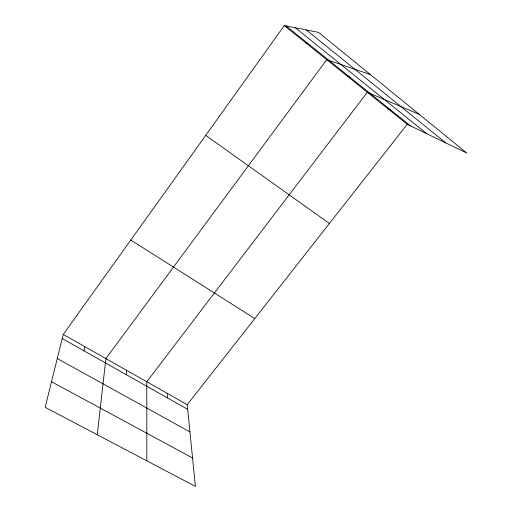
<?xml version="1.0" encoding="UTF-8"?>
<svg xmlns="http://www.w3.org/2000/svg" width="512" height="512" viewBox="0 0 512 512"><rect width="100%" height="100%" fill="white"/><g stroke="black" fill="none" stroke-linecap="round" stroke-linejoin="round"><path stroke-width="0.77" d="M126.31 374.701L126.547 370.298M97.274 434.739L105.888 358.592L326.739 59.699L370.33 74.528M84.051 350.854L84.794 346.643M63.258 334.438L45.178 407.309L195.392 486.4L187.226 404.672L407.232 124.301L466.822 153.082L318.547 32.371L284.256 25.6L63.258 334.438L187.226 404.672M305.747 42.848L307.904 43.45M347.258 76.166L349.907 77.19M419.219 114.33L367.309 92.256L146.784 381.76L146.822 460.826M387.501 108.461L390.611 109.882M51.526 381.734L192.55 457.958M57.28 358.528L189.952 431.93M62.24 338.547L187.693 409.331M130.797 240.058L254.79 318.566M205.722 135.347L329.408 223.475M286.144 25.971L410.554 125.907M284.256 25.6L407.232 124.301M295.398 27.802L426.803 133.754M306.31 29.952L445.773 142.918M167.213 393.338L167.456 397.914"/></g></svg>
